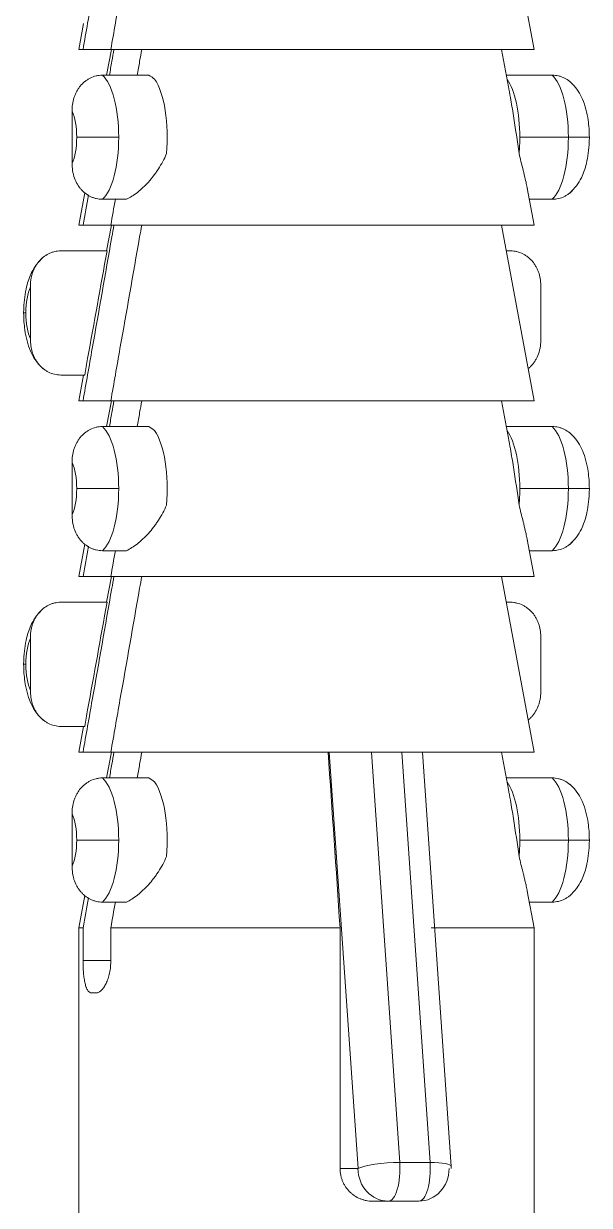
# Model space of a CAD drawing. Header units: millimetres. Extents: x 11618 to 13994, y -5897 to -2537.
# Drawn here: x 12143.97 to 12152.67, y -2768.53 to -2750.37 of the extents above; entities that cross this region are included whole.
import ezdxf

# ---------------------------------------------------------------- set-up
doc = ezdxf.new("R2010")
doc.units = ezdxf.units.MM

msp = doc.modelspace()

# ---------------------------------------------------------------- linework, layer by layer
at = {"linetype": 'Continuous', "lineweight": 18, "extrusion": (-1.22465e-16, -1, 0)}
for p, q in [((12151.817, -2750.762), (12151.317, -2748.062)), ((12144.89, -2750.366), (12144.817, -2750.762)), ((12144.881, -2750.762), (12144.817, -2750.762)), ((12144.881, -2750.762), (12145.308, -2750.762)), ((12145.317, -2750.762), (12145.244, -2751.158)), ((12151.817, -2750.762), (12145.308, -2750.762)), ((12151.423, -2751.337), (12151.317, -2750.762)), ((12145.18, -2751.158), (12145.891, -2751.158)), ((12152.095, -2751.158), (12151.39, -2751.158)), ((12144.712, -2752.512), (12144.712, -2751.712)), ((12151.817, -2753.462), (12151.712, -2752.896)), ((12144.909, -2752.966), (12144.817, -2753.462)), ((12145.18, -2753.066), (12145.548, -2753.066)), ((12152.095, -2753.066), (12151.744, -2753.066)), ((12144.881, -2753.462), (12144.817, -2753.462)), ((12144.881, -2753.462), (12145.308, -2753.462)), ((12145.317, -2753.462), (12145.244, -2753.858)), ((12151.817, -2753.462), (12145.308, -2753.462)), ((12151.817, -2756.162), (12151.317, -2753.462)), ((12144.539, -2753.858), (12145.25, -2753.858)), ((12151.454, -2753.858), (12151.39, -2753.858)), ((12144.072, -2754.412), (12144.072, -2755.212)), ((12151.921, -2754.412), (12151.921, -2755.212)), ((12144.539, -2755.766), (12144.907, -2755.766)), ((12144.89, -2755.766), (12144.817, -2756.162)), ((12144.881, -2756.162), (12144.817, -2756.162)), ((12144.881, -2756.162), (12145.308, -2756.162)), ((12145.317, -2756.162), (12145.244, -2756.558)), ((12151.817, -2756.162), (12145.308, -2756.162)), ((12151.423, -2756.737), (12151.317, -2756.162)), ((12145.18, -2756.558), (12145.891, -2756.558)), ((12152.095, -2756.558), (12151.39, -2756.558)), ((12144.712, -2757.912), (12144.712, -2757.112)), ((12144.909, -2758.366), (12144.817, -2758.862)), ((12151.817, -2758.862), (12151.712, -2758.296)), ((12145.18, -2758.466), (12145.548, -2758.466)), ((12152.095, -2758.466), (12151.744, -2758.466)), ((12144.881, -2758.862), (12144.817, -2758.862)), ((12144.881, -2758.862), (12145.308, -2758.862)), ((12145.317, -2758.862), (12145.244, -2759.258)), ((12151.817, -2758.862), (12145.308, -2758.862)), ((12151.817, -2761.562), (12151.317, -2758.862)), ((12144.539, -2759.258), (12145.25, -2759.258)), ((12151.454, -2759.258), (12151.39, -2759.258)), ((12144.072, -2759.812), (12144.072, -2760.612)), ((12151.921, -2759.812), (12151.921, -2760.612)), ((12144.539, -2761.166), (12144.907, -2761.166)), ((12144.89, -2761.166), (12144.817, -2761.562)), ((12144.881, -2761.562), (12144.817, -2761.562)), ((12144.881, -2761.562), (12145.308, -2761.562)), ((12145.317, -2761.562), (12145.244, -2761.958)), ((12151.817, -2761.562), (12145.308, -2761.562)), ((12150.542, -2767.928), (12150.103, -2761.562)), ((12151.423, -2762.137), (12151.317, -2761.562)), ((12145.18, -2761.958), (12145.891, -2761.958)), ((12152.095, -2761.958), (12151.39, -2761.958)), ((12144.712, -2763.312), (12144.712, -2762.512)), ((12144.909, -2763.766), (12144.817, -2764.262)), ((12151.817, -2764.262), (12151.712, -2763.696)), ((12145.18, -2763.866), (12145.548, -2763.866)), ((12152.095, -2763.866), (12151.744, -2763.866)), ((12144.881, -2764.262), (12144.817, -2764.262)), ((12144.817, -2764.262), (12144.817, -2770.262)), ((12144.881, -2764.262), (12144.881, -2764.762)), ((12145.308, -2764.262), (12148.833, -2764.262)), ((12145.308, -2764.262), (12145.308, -2764.762)), ((12148.833, -2767.962), (12148.833, -2764.262)), ((12150.235, -2764.262), (12151.817, -2764.262)), ((12151.817, -2770.262), (12151.817, -2764.262)), ((12145.083, -2765.262), (12145.012, -2765.262)), ((12149.576, -2768.462), (12149.326, -2768.462)), ((12149.576, -2768.462), (12150.043, -2768.462))]:
    msp.add_line(p, q, dxfattribs=at)
at = {"linetype": 'Continuous', "lineweight": 13, "extrusion": (-1.22465e-16, -1, 0)}
for p, q in [((12145.429, -2752.112), (12144.784, -2752.112)), ((12152.344, -2752.112), (12151.597, -2752.112)), ((12152.344, -2752.112), (12152.666, -2752.112)), ((12143.968, -2754.812), (12144.001, -2754.812)), ((12145.429, -2757.512), (12144.784, -2757.512)), ((12152.344, -2757.512), (12151.597, -2757.512)), ((12152.344, -2757.512), (12152.666, -2757.512)), ((12143.968, -2760.212), (12144.001, -2760.212)), ((12149.109, -2767.962), (12148.667, -2761.562)), ((12149.316, -2761.562), (12149.751, -2767.867)), ((12150.218, -2767.867), (12149.783, -2761.562)), ((12145.429, -2762.912), (12144.784, -2762.912)), ((12152.344, -2762.912), (12151.597, -2762.912)), ((12152.344, -2762.912), (12152.666, -2762.912)), ((12144.881, -2764.762), (12145.308, -2764.762)), ((12148.833, -2767.962), (12149.109, -2767.962)), ((12149.751, -2767.867), (12150.218, -2767.867))]:
    msp.add_line(p, q, dxfattribs=at)
at = {"linetype": 'Continuous', "lineweight": 18}
msp.add_arc((12150.043, -2767.962), 0.5, 0, 3.95, dxfattribs=at)
at = {"linetype": 'Continuous', "lineweight": 13}
for centre, major_axis, ratio, start_param, end_param in [((12145.073, -2752.112), (0, 1), 0.355976, 4.712389, 5.978493), ((12151.988, -2752.112), (0, -1), 0.355976, 1.570796, 2.8369), ((12144.606, -2752.112), (0, -0.5), 0.355976, 1.570796, 2.498092), ((12144.606, -2752.112), (0, -0.5), 0.355976, 0.643501, 1.570796), ((12145.073, -2752.112), (0, 1), 0.355976, 3.446285, 4.712389), ((12151.988, -2752.112), (0, -1), 0.355976, 0.304693, 1.570796), ((12144.179, -2754.812), (0, -0.5), 0.355976, 3.785094, 4.712389), ((12144.179, -2754.812), (0, -0.5), 0.355976, 4.712389, 5.639684), ((12145.073, -2757.512), (0, 1), 0.355976, 4.712389, 5.978493), ((12151.988, -2757.512), (0, -1), 0.355976, 1.570796, 2.8369), ((12144.606, -2757.512), (0, -0.5), 0.355976, 1.570796, 2.498092), ((12144.606, -2757.512), (0, -0.5), 0.355976, 0.643501, 1.570796), ((12145.073, -2757.512), (0, 1), 0.355976, 3.446285, 4.712389), ((12151.988, -2757.512), (0, -1), 0.355976, 0.304693, 1.570796), ((12144.179, -2760.212), (0, -0.5), 0.355976, 3.785094, 4.712389), ((12144.179, -2760.212), (0, -0.5), 0.355976, 4.712389, 5.639684), ((12145.073, -2762.912), (0, 1), 0.355976, 4.712389, 5.978493), ((12151.988, -2762.912), (0, -1), 0.355976, 1.570796, 2.8369), ((12144.606, -2762.912), (0, -0.5), 0.355976, 1.570796, 2.498092), ((12144.606, -2762.912), (0, -0.5), 0.355976, 0.643501, 1.570796), ((12145.073, -2762.912), (0, 1), 0.355976, 3.446285, 4.712389), ((12151.988, -2762.912), (0, -1), 0.355976, 0.304693, 1.570796), ((12149.576, -2767.962), (0.499, 0.034), 0.177949, 1.200653, 2.771449), ((12149.576, -2767.962), (0, -0.5), 0.934495, 4.712389, 6.283185), ((12149.576, -2767.962), (0, 0.5), 0.355976, 3.141593, 4.903982), ((12150.043, -2767.962), (0, -0.5), 0.355976, 0, 1.762389), ((12150.043, -2767.962), (0.499, 0.034), 0.177949, 0.000027, 1.200653)]:
    msp.add_ellipse(centre, major_axis=major_axis, ratio=ratio, start_param=start_param, end_param=end_param, dxfattribs=at)
at = {"linetype": 'Continuous', "lineweight": 18}
for centre, major_axis, ratio, start_param, end_param in [((12145.821, -2752.112), (0, 1), 0.355976, 4.457766, 5.814651), ((12151.241, -2752.112), (0, 1), 0.355976, 4.712389, 5.814651), ((12151.241, -2752.112), (0, 1), 0.355976, 4.457766, 4.712389), ((12145.821, -2757.512), (0, 1), 0.355976, 4.457766, 5.814651), ((12151.241, -2757.512), (0, 1), 0.355976, 4.712389, 5.814651), ((12151.241, -2757.512), (0, 1), 0.355976, 4.457766, 4.712389), ((12145.821, -2762.912), (0, 1), 0.355976, 4.457766, 5.814651), ((12151.241, -2762.912), (0, 1), 0.355976, 4.712389, 5.814651), ((12151.241, -2762.912), (0, 1), 0.355976, 4.457766, 4.712389), ((12150.043, -2767.962), (0, -0.5), 0.934495, 0, 1.570796)]:
    msp.add_ellipse(centre, major_axis=major_axis, ratio=ratio, start_param=start_param, end_param=end_param, dxfattribs=at)
for points, knots in [([(12145.357, -2748.062), (12145.346, -2748.123), (12145.335, -2748.183), (12145.223, -2748.816), (12145.123, -2749.388), (12144.975, -2750.227), (12144.928, -2750.495), (12144.881, -2750.762)], [0, 0, 0, 0, 0.067447, 0.067447, 0.702741, 0.702741, 1, 1, 1, 1]), ([(12145.784, -2748.062), (12145.773, -2748.123), (12145.762, -2748.183), (12145.651, -2748.816), (12145.55, -2749.388), (12145.402, -2750.227), (12145.355, -2750.495), (12145.308, -2750.762)], [0, 0, 0, 0, 0.067447, 0.067447, 0.702741, 0.702741, 1, 1, 1, 1]), ([(12145.357, -2750.762), (12145.346, -2750.823), (12145.335, -2750.883), (12145.312, -2751.016), (12145.299, -2751.087), (12145.287, -2751.158)], [0, 0, 0, 0, 0.459752, 0.459752, 1, 1, 1, 1]), ([(12145.784, -2750.762), (12145.773, -2750.823), (12145.762, -2750.883), (12145.739, -2751.016), (12145.726, -2751.087), (12145.714, -2751.158)], [0, 0, 0, 0, 0.459752, 0.459752, 1, 1, 1, 1]), ([(12144.712, -2751.712), (12144.712, -2751.642), (12144.721, -2751.574), (12144.747, -2751.492), (12144.753, -2751.475), (12144.766, -2751.444), (12144.78, -2751.413), (12144.798, -2751.383), (12144.812, -2751.362), (12144.816, -2751.355), (12144.826, -2751.341), (12144.832, -2751.334), (12144.858, -2751.301), (12144.882, -2751.278), (12144.92, -2751.246), (12144.934, -2751.237), (12144.955, -2751.223), (12144.962, -2751.219), (12144.976, -2751.211), (12144.983, -2751.207), (12145.02, -2751.188), (12145.051, -2751.177), (12145.098, -2751.166), (12145.115, -2751.163), (12145.147, -2751.159), (12145.163, -2751.158), (12145.18, -2751.158)], [0, 0, 0, 0, 0.25, 0.25, 0.3125, 0.3125, 0.375, 0.4375, 0.4375, 0.46875, 0.46875, 0.5, 0.5, 0.625, 0.625, 0.6875, 0.6875, 0.71875, 0.71875, 0.75, 0.75, 0.875, 0.875, 0.9375, 0.9375, 1, 1, 1, 1]), ([(12152.095, -2751.158), (12152.128, -2751.158), (12152.16, -2751.162), (12152.207, -2751.173), (12152.223, -2751.178), (12152.254, -2751.189), (12152.269, -2751.196), (12152.313, -2751.217), (12152.34, -2751.235), (12152.369, -2751.259), (12152.372, -2751.261), (12152.375, -2751.264)], [0, 0, 0, 0, 0.321117, 0.321117, 0.481676, 0.481676, 0.642235, 0.642235, 0.963352, 0.963352, 1, 1, 1, 1]), ([(12152.666, -2752.112), (12152.666, -2752.021), (12152.651, -2751.815), (12152.58, -2751.534), (12152.464, -2751.345), (12152.381, -2751.268), (12152.366, -2751.255)], [0, 0, 0, 0, 0.265683, 0.628412, 0.938194, 1, 1, 1, 1]), ([(12151.423, -2751.333), (12151.433, -2751.388), (12151.443, -2751.444), (12151.469, -2751.594), (12151.484, -2751.688), (12151.53, -2751.975), (12151.558, -2752.169), (12151.585, -2752.364)], [0, 0, 0, 0, 0.164651, 0.164651, 0.4431, 0.4431, 1, 1, 1, 1]), ([(12152.366, -2752.969), (12152.44, -2752.899), (12152.547, -2752.759), (12152.634, -2752.496), (12152.663, -2752.276), (12152.666, -2752.137), (12152.666, -2752.112)], [0, 0, 0, 0, 0.327084, 0.583022, 0.924325, 1, 1, 1, 1]), ([(12146.165, -2752.364), (12146.147, -2752.406), (12146.128, -2752.447), (12146.086, -2752.525), (12146.064, -2752.563), (12146.028, -2752.617), (12146.016, -2752.635), (12145.991, -2752.67), (12145.979, -2752.688), (12145.94, -2752.738), (12145.913, -2752.77), (12145.859, -2752.83), (12145.831, -2752.858), (12145.789, -2752.898), (12145.775, -2752.911), (12145.746, -2752.936), (12145.732, -2752.948), (12145.689, -2752.981), (12145.66, -2753.001), (12145.604, -2753.037), (12145.575, -2753.053), (12145.548, -2753.066)], [0, 0, 0, 0, 0.125, 0.125, 0.25, 0.25, 0.3125, 0.3125, 0.375, 0.375, 0.5, 0.5, 0.625, 0.625, 0.6875, 0.6875, 0.75, 0.75, 0.875, 0.875, 1, 1, 1, 1]), ([(12151.585, -2752.364), (12151.595, -2752.406), (12151.605, -2752.447), (12151.624, -2752.525), (12151.634, -2752.563), (12151.647, -2752.617), (12151.652, -2752.635), (12151.661, -2752.67), (12151.665, -2752.688), (12151.677, -2752.738), (12151.685, -2752.77), (12151.699, -2752.83), (12151.705, -2752.858), (12151.711, -2752.891), (12151.712, -2752.896), (12151.713, -2752.902)], [0, 0, 0, 0, 0.191612, 0.191612, 0.383225, 0.383225, 0.479031, 0.479031, 0.574837, 0.574837, 0.766449, 0.766449, 0.958061, 0.958061, 1, 1, 1, 1]), ([(12145.18, -2753.066), (12145.147, -2753.066), (12145.115, -2753.062), (12145.068, -2753.051), (12145.052, -2753.046), (12145.021, -2753.035), (12145.006, -2753.029), (12144.962, -2753.007), (12144.934, -2752.989), (12144.902, -2752.963), (12144.895, -2752.957), (12144.883, -2752.946), (12144.865, -2752.929), (12144.837, -2752.898), (12144.817, -2752.87), (12144.798, -2752.842), (12144.789, -2752.827), (12144.765, -2752.782), (12144.752, -2752.75), (12144.737, -2752.701), (12144.733, -2752.684), (12144.725, -2752.65), (12144.722, -2752.633), (12144.715, -2752.582), (12144.712, -2752.547), (12144.712, -2752.512)], [0, 0, 0, 0, 0.125, 0.125, 0.1875, 0.1875, 0.25, 0.25, 0.375, 0.375, 0.40625, 0.40625, 0.4375, 0.5, 0.5625, 0.5625, 0.625, 0.625, 0.75, 0.75, 0.8125, 0.8125, 0.875, 0.875, 1, 1, 1, 1]), ([(12152.406, -2752.932), (12152.394, -2752.945), (12152.381, -2752.956), (12152.354, -2752.978), (12152.341, -2752.988), (12152.32, -2753.001), (12152.313, -2753.005), (12152.299, -2753.014), (12152.291, -2753.018), (12152.255, -2753.036), (12152.224, -2753.047), (12152.176, -2753.058), (12152.16, -2753.061), (12152.128, -2753.065), (12152.111, -2753.066), (12152.095, -2753.066)], [0, 0, 0, 0, 0.148816, 0.148816, 0.29068, 0.29068, 0.361612, 0.361612, 0.432544, 0.432544, 0.716272, 0.716272, 0.858136, 0.858136, 1, 1, 1, 1]), ([(12145.357, -2753.462), (12145.346, -2753.523), (12145.335, -2753.583), (12145.223, -2754.216), (12145.123, -2754.788), (12144.975, -2755.627), (12144.928, -2755.895), (12144.881, -2756.162)], [0, 0, 0, 0, 0.067447, 0.067447, 0.702741, 0.702741, 1, 1, 1, 1]), ([(12145.784, -2753.462), (12145.773, -2753.523), (12145.762, -2753.583), (12145.651, -2754.216), (12145.55, -2754.788), (12145.402, -2755.627), (12145.355, -2755.895), (12145.308, -2756.162)], [0, 0, 0, 0, 0.067447, 0.067447, 0.702741, 0.702741, 1, 1, 1, 1]), ([(12144.268, -2753.955), (12144.194, -2754.026), (12144.087, -2754.166), (12144, -2754.428), (12143.971, -2754.649), (12143.968, -2754.787), (12143.968, -2754.812)], [0, 0, 0, 0, 0.327084, 0.583022, 0.924325, 1, 1, 1, 1]), ([(12144.539, -2753.858), (12144.506, -2753.858), (12144.474, -2753.862), (12144.427, -2753.873), (12144.411, -2753.878), (12144.38, -2753.889), (12144.365, -2753.896), (12144.321, -2753.917), (12144.294, -2753.935), (12144.261, -2753.961), (12144.255, -2753.967), (12144.242, -2753.978), (12144.224, -2753.995), (12144.196, -2754.027), (12144.176, -2754.054), (12144.157, -2754.082), (12144.149, -2754.097), (12144.125, -2754.143), (12144.112, -2754.174), (12144.096, -2754.224), (12144.092, -2754.24), (12144.084, -2754.274), (12144.081, -2754.291), (12144.074, -2754.343), (12144.072, -2754.377), (12144.072, -2754.412)], [0, 0, 0, 0, 0.125, 0.125, 0.1875, 0.1875, 0.25, 0.25, 0.375, 0.375, 0.40625, 0.40625, 0.4375, 0.5, 0.5625, 0.5625, 0.625, 0.625, 0.75, 0.75, 0.8125, 0.8125, 0.875, 0.875, 1, 1, 1, 1]), ([(12145.25, -2753.858), (12145.151, -2754.409), (12145.051, -2754.96), (12144.937, -2755.596), (12144.922, -2755.681), (12144.907, -2755.766)], [0, 0, 0, 0, 0.866606, 0.866606, 1, 1, 1, 1]), ([(12151.921, -2754.412), (12151.921, -2754.342), (12151.913, -2754.274), (12151.887, -2754.192), (12151.881, -2754.175), (12151.868, -2754.144), (12151.854, -2754.113), (12151.836, -2754.083), (12151.822, -2754.062), (12151.818, -2754.055), (12151.808, -2754.041), (12151.802, -2754.034), (12151.776, -2754.001), (12151.752, -2753.978), (12151.714, -2753.946), (12151.7, -2753.937), (12151.679, -2753.923), (12151.672, -2753.919), (12151.658, -2753.911), (12151.651, -2753.907), (12151.614, -2753.888), (12151.583, -2753.877), (12151.536, -2753.866), (12151.519, -2753.863), (12151.487, -2753.859), (12151.471, -2753.858), (12151.454, -2753.858)], [0, 0, 0, 0, 0.25, 0.25, 0.3125, 0.3125, 0.375, 0.4375, 0.4375, 0.46875, 0.46875, 0.5, 0.5, 0.625, 0.625, 0.6875, 0.6875, 0.71875, 0.71875, 0.75, 0.75, 0.875, 0.875, 0.9375, 0.9375, 1, 1, 1, 1]), ([(12143.968, -2754.812), (12143.968, -2754.903), (12143.983, -2755.109), (12144.054, -2755.39), (12144.17, -2755.579), (12144.253, -2755.657), (12144.268, -2755.669)], [0, 0, 0, 0, 0.265683, 0.628412, 0.938194, 1, 1, 1, 1]), ([(12144.072, -2755.212), (12144.072, -2755.282), (12144.081, -2755.35), (12144.106, -2755.432), (12144.112, -2755.449), (12144.125, -2755.481), (12144.14, -2755.512), (12144.157, -2755.541), (12144.171, -2755.562), (12144.176, -2755.569), (12144.186, -2755.583), (12144.191, -2755.59), (12144.217, -2755.623), (12144.241, -2755.646), (12144.28, -2755.678), (12144.293, -2755.688), (12144.314, -2755.701), (12144.321, -2755.705), (12144.335, -2755.714), (12144.343, -2755.718), (12144.379, -2755.736), (12144.41, -2755.747), (12144.458, -2755.758), (12144.474, -2755.761), (12144.506, -2755.765), (12144.523, -2755.766), (12144.539, -2755.766)], [0, 0, 0, 0, 0.25, 0.25, 0.3125, 0.3125, 0.375, 0.4375, 0.4375, 0.46875, 0.46875, 0.5, 0.5, 0.625, 0.625, 0.6875, 0.6875, 0.71875, 0.71875, 0.75, 0.75, 0.875, 0.875, 0.9375, 0.9375, 1, 1, 1, 1]), ([(12151.726, -2755.668), (12151.733, -2755.662), (12151.739, -2755.657), (12151.751, -2755.646), (12151.769, -2755.629), (12151.797, -2755.598), (12151.817, -2755.57), (12151.836, -2755.542), (12151.845, -2755.527), (12151.868, -2755.482), (12151.882, -2755.45), (12151.897, -2755.401), (12151.901, -2755.384), (12151.909, -2755.35), (12151.912, -2755.333), (12151.919, -2755.282), (12151.921, -2755.247), (12151.921, -2755.212)], [0, 0, 0, 0, 0.048883, 0.048883, 0.098942, 0.199059, 0.299177, 0.299177, 0.399294, 0.399294, 0.59953, 0.59953, 0.699647, 0.699647, 0.799765, 0.799765, 1, 1, 1, 1]), ([(12145.357, -2756.162), (12145.346, -2756.223), (12145.335, -2756.283), (12145.312, -2756.416), (12145.299, -2756.487), (12145.287, -2756.558)], [0, 0, 0, 0, 0.459752, 0.459752, 1, 1, 1, 1]), ([(12145.784, -2756.162), (12145.773, -2756.223), (12145.762, -2756.283), (12145.739, -2756.416), (12145.726, -2756.487), (12145.714, -2756.558)], [0, 0, 0, 0, 0.459752, 0.459752, 1, 1, 1, 1]), ([(12144.712, -2757.112), (12144.712, -2757.042), (12144.721, -2756.974), (12144.747, -2756.892), (12144.753, -2756.875), (12144.766, -2756.844), (12144.78, -2756.813), (12144.798, -2756.783), (12144.812, -2756.762), (12144.816, -2756.755), (12144.826, -2756.741), (12144.832, -2756.734), (12144.858, -2756.701), (12144.882, -2756.678), (12144.92, -2756.646), (12144.934, -2756.637), (12144.955, -2756.623), (12144.962, -2756.619), (12144.976, -2756.611), (12144.983, -2756.607), (12145.02, -2756.588), (12145.051, -2756.577), (12145.098, -2756.566), (12145.115, -2756.563), (12145.147, -2756.559), (12145.163, -2756.558), (12145.18, -2756.558)], [0, 0, 0, 0, 0.25, 0.25, 0.3125, 0.3125, 0.375, 0.4375, 0.4375, 0.46875, 0.46875, 0.5, 0.5, 0.625, 0.625, 0.6875, 0.6875, 0.71875, 0.71875, 0.75, 0.75, 0.875, 0.875, 0.9375, 0.9375, 1, 1, 1, 1]), ([(12152.095, -2756.558), (12152.128, -2756.558), (12152.16, -2756.562), (12152.207, -2756.573), (12152.223, -2756.578), (12152.254, -2756.589), (12152.269, -2756.596), (12152.313, -2756.617), (12152.34, -2756.635), (12152.369, -2756.659), (12152.372, -2756.661), (12152.375, -2756.664)], [0, 0, 0, 0, 0.321117, 0.321117, 0.481676, 0.481676, 0.642235, 0.642235, 0.963352, 0.963352, 1, 1, 1, 1]), ([(12151.423, -2756.733), (12151.433, -2756.788), (12151.443, -2756.844), (12151.469, -2756.994), (12151.484, -2757.088), (12151.53, -2757.375), (12151.558, -2757.569), (12151.585, -2757.764)], [0, 0, 0, 0, 0.164651, 0.164651, 0.4431, 0.4431, 1, 1, 1, 1]), ([(12152.666, -2757.512), (12152.666, -2757.421), (12152.651, -2757.215), (12152.58, -2756.934), (12152.464, -2756.745), (12152.381, -2756.668), (12152.366, -2756.655)], [0, 0, 0, 0, 0.265683, 0.628412, 0.938194, 1, 1, 1, 1]), ([(12152.366, -2758.369), (12152.44, -2758.299), (12152.547, -2758.159), (12152.634, -2757.896), (12152.663, -2757.676), (12152.666, -2757.537), (12152.666, -2757.512)], [0, 0, 0, 0, 0.327084, 0.583022, 0.924325, 1, 1, 1, 1]), ([(12146.165, -2757.764), (12146.147, -2757.806), (12146.128, -2757.847), (12146.086, -2757.925), (12146.064, -2757.963), (12146.028, -2758.017), (12146.016, -2758.035), (12145.991, -2758.07), (12145.979, -2758.088), (12145.94, -2758.138), (12145.913, -2758.17), (12145.859, -2758.23), (12145.831, -2758.258), (12145.789, -2758.298), (12145.775, -2758.311), (12145.746, -2758.336), (12145.732, -2758.348), (12145.689, -2758.381), (12145.66, -2758.401), (12145.604, -2758.437), (12145.575, -2758.453), (12145.548, -2758.466)], [0, 0, 0, 0, 0.125, 0.125, 0.25, 0.25, 0.3125, 0.3125, 0.375, 0.375, 0.5, 0.5, 0.625, 0.625, 0.6875, 0.6875, 0.75, 0.75, 0.875, 0.875, 1, 1, 1, 1]), ([(12151.585, -2757.764), (12151.595, -2757.806), (12151.605, -2757.847), (12151.624, -2757.925), (12151.634, -2757.963), (12151.647, -2758.017), (12151.652, -2758.035), (12151.661, -2758.07), (12151.665, -2758.088), (12151.677, -2758.138), (12151.685, -2758.17), (12151.699, -2758.23), (12151.705, -2758.258), (12151.711, -2758.291), (12151.712, -2758.296), (12151.713, -2758.302)], [0, 0, 0, 0, 0.191612, 0.191612, 0.383225, 0.383225, 0.479031, 0.479031, 0.574837, 0.574837, 0.766449, 0.766449, 0.958061, 0.958061, 1, 1, 1, 1]), ([(12145.18, -2758.466), (12145.147, -2758.466), (12145.115, -2758.462), (12145.068, -2758.451), (12145.052, -2758.446), (12145.021, -2758.435), (12145.006, -2758.429), (12144.962, -2758.407), (12144.934, -2758.389), (12144.902, -2758.363), (12144.895, -2758.357), (12144.883, -2758.346), (12144.865, -2758.329), (12144.837, -2758.298), (12144.817, -2758.27), (12144.798, -2758.242), (12144.789, -2758.227), (12144.765, -2758.182), (12144.752, -2758.15), (12144.737, -2758.101), (12144.733, -2758.084), (12144.725, -2758.05), (12144.722, -2758.033), (12144.715, -2757.982), (12144.712, -2757.947), (12144.712, -2757.912)], [0, 0, 0, 0, 0.125, 0.125, 0.1875, 0.1875, 0.25, 0.25, 0.375, 0.375, 0.40625, 0.40625, 0.4375, 0.5, 0.5625, 0.5625, 0.625, 0.625, 0.75, 0.75, 0.8125, 0.8125, 0.875, 0.875, 1, 1, 1, 1]), ([(12152.406, -2758.332), (12152.394, -2758.345), (12152.381, -2758.356), (12152.354, -2758.378), (12152.341, -2758.388), (12152.32, -2758.401), (12152.313, -2758.405), (12152.299, -2758.414), (12152.291, -2758.418), (12152.255, -2758.436), (12152.224, -2758.447), (12152.176, -2758.458), (12152.16, -2758.461), (12152.128, -2758.465), (12152.111, -2758.466), (12152.095, -2758.466)], [0, 0, 0, 0, 0.148816, 0.148816, 0.29068, 0.29068, 0.361612, 0.361612, 0.432544, 0.432544, 0.716272, 0.716272, 0.858136, 0.858136, 1, 1, 1, 1]), ([(12145.357, -2758.862), (12145.346, -2758.923), (12145.335, -2758.983), (12145.223, -2759.616), (12145.123, -2760.188), (12144.975, -2761.027), (12144.928, -2761.295), (12144.881, -2761.562)], [0, 0, 0, 0, 0.067447, 0.067447, 0.702741, 0.702741, 1, 1, 1, 1]), ([(12145.784, -2758.862), (12145.773, -2758.923), (12145.762, -2758.983), (12145.651, -2759.616), (12145.55, -2760.188), (12145.402, -2761.027), (12145.355, -2761.295), (12145.308, -2761.562)], [0, 0, 0, 0, 0.067447, 0.067447, 0.702741, 0.702741, 1, 1, 1, 1]), ([(12144.539, -2759.258), (12144.506, -2759.258), (12144.474, -2759.262), (12144.427, -2759.273), (12144.411, -2759.278), (12144.38, -2759.289), (12144.365, -2759.296), (12144.321, -2759.317), (12144.294, -2759.335), (12144.261, -2759.361), (12144.255, -2759.367), (12144.242, -2759.378), (12144.224, -2759.395), (12144.196, -2759.427), (12144.176, -2759.454), (12144.157, -2759.482), (12144.149, -2759.497), (12144.125, -2759.543), (12144.112, -2759.574), (12144.096, -2759.624), (12144.092, -2759.64), (12144.084, -2759.674), (12144.081, -2759.691), (12144.074, -2759.743), (12144.072, -2759.777), (12144.072, -2759.812)], [0, 0, 0, 0, 0.125, 0.125, 0.1875, 0.1875, 0.25, 0.25, 0.375, 0.375, 0.40625, 0.40625, 0.4375, 0.5, 0.5625, 0.5625, 0.625, 0.625, 0.75, 0.75, 0.8125, 0.8125, 0.875, 0.875, 1, 1, 1, 1]), ([(12145.25, -2759.258), (12145.151, -2759.809), (12145.051, -2760.36), (12144.937, -2760.996), (12144.922, -2761.081), (12144.907, -2761.166)], [0, 0, 0, 0, 0.866606, 0.866606, 1, 1, 1, 1]), ([(12151.921, -2759.812), (12151.921, -2759.742), (12151.913, -2759.674), (12151.887, -2759.592), (12151.881, -2759.575), (12151.868, -2759.544), (12151.854, -2759.513), (12151.836, -2759.483), (12151.822, -2759.462), (12151.818, -2759.455), (12151.808, -2759.441), (12151.802, -2759.434), (12151.776, -2759.401), (12151.752, -2759.378), (12151.714, -2759.346), (12151.7, -2759.337), (12151.679, -2759.323), (12151.672, -2759.319), (12151.658, -2759.311), (12151.651, -2759.307), (12151.614, -2759.288), (12151.583, -2759.277), (12151.536, -2759.266), (12151.519, -2759.263), (12151.487, -2759.259), (12151.471, -2759.258), (12151.454, -2759.258)], [0, 0, 0, 0, 0.25, 0.25, 0.3125, 0.3125, 0.375, 0.4375, 0.4375, 0.46875, 0.46875, 0.5, 0.5, 0.625, 0.625, 0.6875, 0.6875, 0.71875, 0.71875, 0.75, 0.75, 0.875, 0.875, 0.9375, 0.9375, 1, 1, 1, 1]), ([(12144.268, -2759.355), (12144.194, -2759.426), (12144.087, -2759.566), (12144, -2759.828), (12143.971, -2760.049), (12143.968, -2760.187), (12143.968, -2760.212)], [0, 0, 0, 0, 0.327084, 0.583022, 0.924325, 1, 1, 1, 1]), ([(12143.968, -2760.212), (12143.968, -2760.303), (12143.983, -2760.509), (12144.054, -2760.79), (12144.17, -2760.979), (12144.253, -2761.057), (12144.268, -2761.069)], [0, 0, 0, 0, 0.265683, 0.628412, 0.938194, 1, 1, 1, 1]), ([(12144.072, -2760.612), (12144.072, -2760.682), (12144.081, -2760.75), (12144.106, -2760.832), (12144.112, -2760.849), (12144.125, -2760.881), (12144.14, -2760.912), (12144.157, -2760.941), (12144.171, -2760.962), (12144.176, -2760.969), (12144.186, -2760.983), (12144.191, -2760.99), (12144.217, -2761.023), (12144.241, -2761.046), (12144.28, -2761.078), (12144.293, -2761.088), (12144.314, -2761.101), (12144.321, -2761.105), (12144.335, -2761.114), (12144.343, -2761.118), (12144.379, -2761.136), (12144.41, -2761.147), (12144.458, -2761.158), (12144.474, -2761.161), (12144.506, -2761.165), (12144.523, -2761.166), (12144.539, -2761.166)], [0, 0, 0, 0, 0.25, 0.25, 0.3125, 0.3125, 0.375, 0.4375, 0.4375, 0.46875, 0.46875, 0.5, 0.5, 0.625, 0.625, 0.6875, 0.6875, 0.71875, 0.71875, 0.75, 0.75, 0.875, 0.875, 0.9375, 0.9375, 1, 1, 1, 1]), ([(12151.726, -2761.068), (12151.733, -2761.062), (12151.739, -2761.057), (12151.751, -2761.046), (12151.769, -2761.029), (12151.797, -2760.998), (12151.817, -2760.97), (12151.836, -2760.942), (12151.845, -2760.927), (12151.868, -2760.882), (12151.882, -2760.85), (12151.897, -2760.801), (12151.901, -2760.784), (12151.909, -2760.75), (12151.912, -2760.733), (12151.919, -2760.682), (12151.921, -2760.647), (12151.921, -2760.612)], [0, 0, 0, 0, 0.048883, 0.048883, 0.098942, 0.199059, 0.299177, 0.299177, 0.399294, 0.399294, 0.59953, 0.59953, 0.699647, 0.699647, 0.799765, 0.799765, 1, 1, 1, 1]), ([(12145.357, -2761.562), (12145.346, -2761.623), (12145.335, -2761.683), (12145.312, -2761.816), (12145.299, -2761.887), (12145.287, -2761.958)], [0, 0, 0, 0, 0.459752, 0.459752, 1, 1, 1, 1]), ([(12145.784, -2761.562), (12145.773, -2761.623), (12145.762, -2761.683), (12145.739, -2761.816), (12145.726, -2761.887), (12145.714, -2761.958)], [0, 0, 0, 0, 0.459752, 0.459752, 1, 1, 1, 1]), ([(12144.712, -2762.512), (12144.712, -2762.442), (12144.721, -2762.374), (12144.747, -2762.292), (12144.753, -2762.275), (12144.766, -2762.244), (12144.78, -2762.213), (12144.798, -2762.183), (12144.812, -2762.162), (12144.816, -2762.155), (12144.826, -2762.141), (12144.832, -2762.134), (12144.858, -2762.101), (12144.882, -2762.078), (12144.92, -2762.046), (12144.934, -2762.037), (12144.955, -2762.023), (12144.962, -2762.019), (12144.976, -2762.011), (12144.983, -2762.007), (12145.02, -2761.988), (12145.051, -2761.977), (12145.098, -2761.966), (12145.115, -2761.963), (12145.147, -2761.959), (12145.163, -2761.958), (12145.18, -2761.958)], [0, 0, 0, 0, 0.25, 0.25, 0.3125, 0.3125, 0.375, 0.4375, 0.4375, 0.46875, 0.46875, 0.5, 0.5, 0.625, 0.625, 0.6875, 0.6875, 0.71875, 0.71875, 0.75, 0.75, 0.875, 0.875, 0.9375, 0.9375, 1, 1, 1, 1]), ([(12152.095, -2761.958), (12152.128, -2761.958), (12152.16, -2761.962), (12152.207, -2761.973), (12152.223, -2761.978), (12152.254, -2761.989), (12152.269, -2761.996), (12152.313, -2762.017), (12152.34, -2762.035), (12152.369, -2762.059), (12152.372, -2762.061), (12152.375, -2762.064)], [0, 0, 0, 0, 0.321117, 0.321117, 0.481676, 0.481676, 0.642235, 0.642235, 0.963352, 0.963352, 1, 1, 1, 1]), ([(12151.423, -2762.133), (12151.433, -2762.188), (12151.443, -2762.244), (12151.469, -2762.394), (12151.484, -2762.488), (12151.53, -2762.775), (12151.558, -2762.969), (12151.585, -2763.164)], [0, 0, 0, 0, 0.164651, 0.164651, 0.4431, 0.4431, 1, 1, 1, 1]), ([(12152.666, -2762.912), (12152.666, -2762.821), (12152.651, -2762.615), (12152.58, -2762.334), (12152.464, -2762.145), (12152.381, -2762.068), (12152.366, -2762.055)], [0, 0, 0, 0, 0.265683, 0.628412, 0.938194, 1, 1, 1, 1]), ([(12152.366, -2763.769), (12152.44, -2763.699), (12152.547, -2763.559), (12152.634, -2763.296), (12152.663, -2763.076), (12152.666, -2762.937), (12152.666, -2762.912)], [0, 0, 0, 0, 0.327084, 0.583022, 0.924325, 1, 1, 1, 1]), ([(12146.165, -2763.164), (12146.147, -2763.206), (12146.128, -2763.247), (12146.086, -2763.325), (12146.064, -2763.363), (12146.028, -2763.417), (12146.016, -2763.435), (12145.991, -2763.47), (12145.979, -2763.488), (12145.94, -2763.538), (12145.913, -2763.57), (12145.859, -2763.63), (12145.831, -2763.658), (12145.789, -2763.698), (12145.775, -2763.711), (12145.746, -2763.736), (12145.732, -2763.748), (12145.689, -2763.781), (12145.66, -2763.801), (12145.604, -2763.837), (12145.575, -2763.853), (12145.548, -2763.866)], [0, 0, 0, 0, 0.125, 0.125, 0.25, 0.25, 0.3125, 0.3125, 0.375, 0.375, 0.5, 0.5, 0.625, 0.625, 0.6875, 0.6875, 0.75, 0.75, 0.875, 0.875, 1, 1, 1, 1]), ([(12151.585, -2763.164), (12151.595, -2763.206), (12151.605, -2763.247), (12151.624, -2763.325), (12151.634, -2763.363), (12151.647, -2763.417), (12151.652, -2763.435), (12151.661, -2763.47), (12151.665, -2763.488), (12151.677, -2763.538), (12151.685, -2763.57), (12151.699, -2763.63), (12151.705, -2763.658), (12151.711, -2763.691), (12151.712, -2763.696), (12151.713, -2763.702)], [0, 0, 0, 0, 0.191612, 0.191612, 0.383225, 0.383225, 0.479031, 0.479031, 0.574837, 0.574837, 0.766449, 0.766449, 0.958061, 0.958061, 1, 1, 1, 1]), ([(12145.18, -2763.866), (12145.147, -2763.866), (12145.115, -2763.862), (12145.068, -2763.851), (12145.052, -2763.846), (12145.021, -2763.835), (12145.006, -2763.829), (12144.962, -2763.807), (12144.934, -2763.789), (12144.902, -2763.763), (12144.895, -2763.757), (12144.883, -2763.746), (12144.865, -2763.729), (12144.837, -2763.698), (12144.817, -2763.67), (12144.798, -2763.642), (12144.789, -2763.627), (12144.765, -2763.582), (12144.752, -2763.55), (12144.737, -2763.501), (12144.733, -2763.484), (12144.725, -2763.45), (12144.722, -2763.433), (12144.715, -2763.382), (12144.712, -2763.347), (12144.712, -2763.312)], [0, 0, 0, 0, 0.125, 0.125, 0.1875, 0.1875, 0.25, 0.25, 0.375, 0.375, 0.40625, 0.40625, 0.4375, 0.5, 0.5625, 0.5625, 0.625, 0.625, 0.75, 0.75, 0.8125, 0.8125, 0.875, 0.875, 1, 1, 1, 1]), ([(12152.406, -2763.732), (12152.394, -2763.745), (12152.381, -2763.756), (12152.354, -2763.778), (12152.341, -2763.788), (12152.32, -2763.801), (12152.313, -2763.805), (12152.299, -2763.814), (12152.291, -2763.818), (12152.255, -2763.836), (12152.224, -2763.847), (12152.176, -2763.858), (12152.16, -2763.861), (12152.128, -2763.865), (12152.111, -2763.866), (12152.095, -2763.866)], [0, 0, 0, 0, 0.148816, 0.148816, 0.29068, 0.29068, 0.361612, 0.361612, 0.432544, 0.432544, 0.716272, 0.716272, 0.858136, 0.858136, 1, 1, 1, 1]), ([(12144.881, -2764.762), (12144.881, -2764.795), (12144.882, -2764.828), (12144.884, -2764.876), (12144.884, -2764.892), (12144.886, -2764.923), (12144.887, -2764.939), (12144.891, -2764.984), (12144.894, -2765.013), (12144.9, -2765.053), (12144.902, -2765.067), (12144.907, -2765.092), (12144.91, -2765.104), (12144.918, -2765.139), (12144.924, -2765.159), (12144.933, -2765.182), (12144.934, -2765.187), (12144.938, -2765.195), (12144.944, -2765.207), (12144.954, -2765.225), (12144.962, -2765.236), (12144.971, -2765.245), (12144.976, -2765.249), (12144.991, -2765.259), (12145.001, -2765.262), (12145.012, -2765.262)], [0, 0, 0, 0, 0.125, 0.125, 0.1875, 0.1875, 0.25, 0.25, 0.375, 0.375, 0.4375, 0.4375, 0.5, 0.5, 0.625, 0.625, 0.65625, 0.65625, 0.6875, 0.75, 0.8125, 0.8125, 0.875, 0.875, 1, 1, 1, 1]), ([(12145.308, -2764.762), (12145.308, -2764.795), (12145.307, -2764.828), (12145.302, -2764.876), (12145.3, -2764.892), (12145.295, -2764.923), (12145.292, -2764.939), (12145.282, -2764.984), (12145.275, -2765.013), (12145.261, -2765.053), (12145.256, -2765.067), (12145.246, -2765.092), (12145.241, -2765.104), (12145.224, -2765.139), (12145.213, -2765.159), (12145.197, -2765.182), (12145.194, -2765.187), (12145.187, -2765.195), (12145.178, -2765.207), (12145.162, -2765.225), (12145.148, -2765.236), (12145.135, -2765.245), (12145.129, -2765.249), (12145.109, -2765.259), (12145.096, -2765.262), (12145.083, -2765.262)], [0, 0, 0, 0, 0.125, 0.125, 0.1875, 0.1875, 0.25, 0.25, 0.375, 0.375, 0.4375, 0.4375, 0.5, 0.5, 0.625, 0.625, 0.65625, 0.65625, 0.6875, 0.75, 0.8125, 0.8125, 0.875, 0.875, 1, 1, 1, 1]), ([(12149.326, -2768.462), (12149.294, -2768.462), (12149.263, -2768.459), (12149.217, -2768.449), (12149.201, -2768.445), (12149.171, -2768.436), (12149.155, -2768.43), (12149.111, -2768.412), (12149.083, -2768.396), (12149.043, -2768.369), (12149.029, -2768.359), (12149.004, -2768.339), (12148.992, -2768.328), (12148.958, -2768.293), (12148.937, -2768.268), (12148.91, -2768.227), (12148.901, -2768.213), (12148.885, -2768.184), (12148.871, -2768.155), (12148.86, -2768.124), (12148.85, -2768.093), (12148.846, -2768.077), (12148.836, -2768.028), (12148.833, -2767.995), (12148.833, -2767.962)], [0, 0, 0, 0, 0.125, 0.125, 0.1875, 0.1875, 0.25, 0.25, 0.375, 0.375, 0.4375, 0.4375, 0.5, 0.5, 0.625, 0.625, 0.6875, 0.6875, 0.75, 0.8125, 0.8125, 0.875, 0.875, 1, 1, 1, 1])]:
    msp.add_open_spline(points, degree=3, knots=knots, dxfattribs=at)
for points in [[(12145.891, -2751.158), (12145.922, -2751.175), (12145.952, -2751.195), (12145.981, -2751.22)], [(12144.963, -2752.998), (12144.935, -2753.153), (12144.908, -2753.307), (12144.881, -2753.462)], [(12145.378, -2753.066), (12145.355, -2753.198), (12145.331, -2753.33), (12145.308, -2753.462)], [(12145.891, -2756.558), (12145.922, -2756.575), (12145.952, -2756.595), (12145.981, -2756.62)], [(12144.963, -2758.398), (12144.935, -2758.553), (12144.908, -2758.707), (12144.881, -2758.862)], [(12145.378, -2758.466), (12145.355, -2758.598), (12145.331, -2758.73), (12145.308, -2758.862)], [(12148.833, -2764.262), (12148.772, -2763.362), (12148.711, -2762.462), (12148.65, -2761.562)], [(12145.891, -2761.958), (12145.922, -2761.975), (12145.952, -2761.995), (12145.981, -2762.02)], [(12144.963, -2763.798), (12144.935, -2763.953), (12144.908, -2764.107), (12144.881, -2764.262)], [(12145.378, -2763.866), (12145.355, -2763.998), (12145.331, -2764.13), (12145.308, -2764.262)]]:
    msp.add_open_spline(points, degree=3, dxfattribs=at)

doc.saveas('drawing.dxf')
